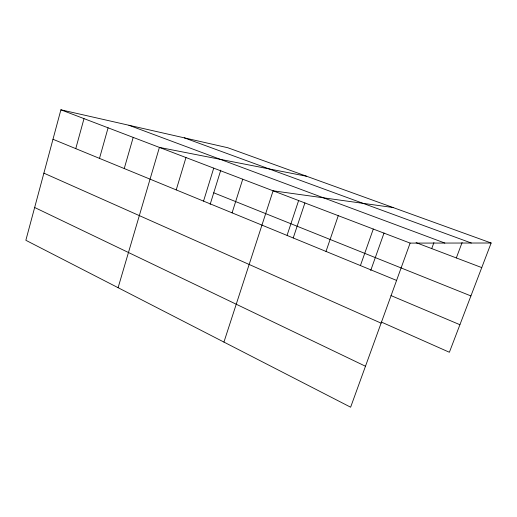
<?xml version="1.0" encoding="UTF-8"?>
<svg xmlns="http://www.w3.org/2000/svg" width="517" height="517" viewBox="0 0 517 517"><rect width="100%" height="100%" fill="white"/><g stroke="black" fill="none" stroke-linecap="round" stroke-linejoin="round"><path stroke-width="0.78" d="M491.15 243.003L227.751 147.726L60.896 109.804L25.85 240.289L350.629 407.196L410.117 243.1L491.15 243.003L449.383 352.264L381.462 322.104M75.766 148.631L84.006 118.626M99.497 158.383L108.085 127.815M124.242 168.548L133.199 137.406M118.102 287.691L159.41 147.41L306.671 176.278M176.226 189.901L185.978 157.549M203.536 201.119L213.728 168.141M210.148 204.364L220.778 170.158M232.081 212.849L242.738 179.212M223.939 342.086L273.099 190.799L393.088 207.53M287.116 235.203L298.613 200.564M293.223 237.969L304.907 202.942M326.007 251.436L338.267 215.673M360.42 265.57L373.293 229.044M370.715 270.501L384.034 233.018M431.721 248.587L433.918 242.615M456.324 257.938L462.108 242.512M184.298 137.852L471.349 243.029M128.959 125.276L444.846 243.061M416.088 242.654L481.747 267.593M60.896 109.804L410.117 243.1M213.747 192.802L470.916 295.931M52.98 139.273L396.584 280.427M390.975 295.569L459.91 324.715M43.88 173.15L381.094 323.157M34.658 207.491L365.474 366.243"/></g></svg>
